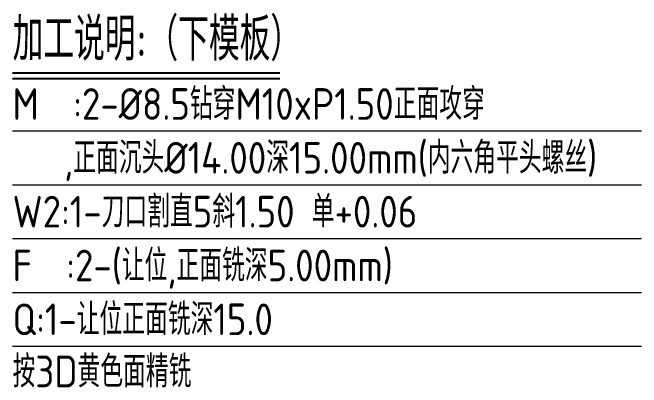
# Model space of a CAD drawing. Header units: millimetres. Extents: x 101499 to 101969, y 1620 to 1880.
# Drawn here: x 101658.7 to 101812.6, y 1642.2 to 1733.8 of the extents above; entities that cross this region are included whole.
import ezdxf

# ---------------------------------------------------------------- set-up
doc = ezdxf.new("R2010")
doc.units = ezdxf.units.MM
doc.layers.add('TEXT', color=4, linetype='Continuous')
doc.styles.add('gbenor', font='gbenor.shx', dxfattribs={"bigfont": 'gbcbig.shx'})

msp = doc.modelspace()

# ---------------------------------------------------------------- linework, layer by layer
at = {"layer": 'TEXT', "color": 3}
for p, q in [((101658.657, 1719.101), (101724.057, 1719.101)), ((101658.657, 1717.746), (101724.057, 1717.746))]:
    msp.add_line(p, q, dxfattribs=at)
at = {"layer": 'TEXT', "color": 3, "lineweight": 5}
for p, q in [((101658.657, 1704.895), (101812.565, 1704.895)), ((101658.657, 1691.735), (101812.565, 1691.735)), ((101658.657, 1678.574), (101812.565, 1678.574)), ((101658.657, 1665.414), (101812.565, 1665.414)), ((101658.657, 1652.253), (101812.565, 1652.253))]:
    msp.add_line(p, q, dxfattribs=at)

# ---------------------------------------------------------------- texts
at = {"layer": 'TEXT', "color": 4, "style": 'gbenor'}
for s, height, p in [('加工说明:（下模板）', 10.4509, (101658.657, 1722.081)), ('M  :2-%%C8.5钻穿M10xP1.50正面攻穿', 7.74144, (101658.657, 1707.605))]:
    msp.add_text(s, height=height, dxfattribs=at).set_placement(p)
at = {"layer": 'TEXT', "color": 4, "lineweight": 5, "style": 'gbenor'}
for s, p in [('   ,正面沉头%%C14.00深15.00mm(内六角平头螺丝)', (101658.657, 1694.444)), ('F  :2-(让位,正面铣深5.00mm)', (101658.657, 1668.123)), ('Q:1-让位正面铣深15.0', (101658.657, 1654.963))]:
    msp.add_text(s, height=7.74144, dxfattribs=at).set_placement(p)
at = {"layer": 'TEXT', "color": 1, "lineweight": 5, "style": 'gbenor'}
msp.add_text('W2:1-刀口割直5斜1.50 单+0.06  ', height=7.74144, dxfattribs=at).set_placement((101658.657, 1681.284))
at = {"layer": 'TEXT', "color": 2, "lineweight": 5, "style": 'gbenor'}
msp.add_text('按3D黄色面精铣', height=7.7414, dxfattribs=at).set_placement((101658.657, 1642.219))

doc.saveas('drawing.dxf')
